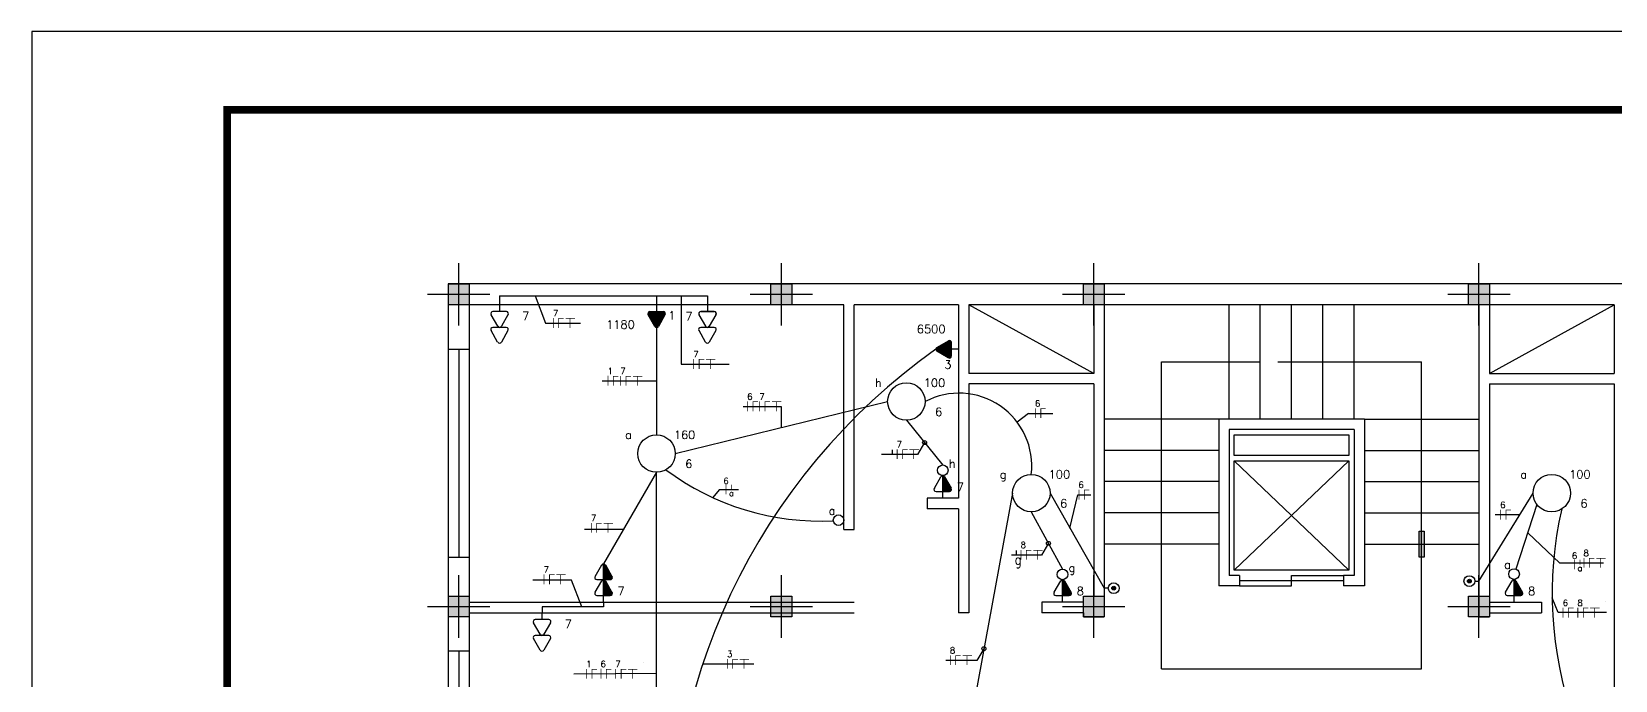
# Model space of a CAD drawing. Header units: metres. Extents: x 2426 to 2593, y 1997 to 2034.
# Drawn here: x 2426.49 to 2444.62, y 2027.02 to 2034.44 of the extents above; entities that cross this region are included whole.
import ezdxf
from ezdxf.enums import TextEntityAlignment as Align

# ---------------------------------------------------------------- set-up
doc = ezdxf.new("R2010")
doc.units = ezdxf.units.M
doc.linetypes.add('Contínuo', pattern=[0])
for name, color, linetype in [('10', 10, 'Continuous'), ('2', 4, 'Continuous'), ('4', 136, 'Continuous'), ('Acessorios', 4, 'Continuous'), ('ALVENARIA', 7, 'Continuous'), ('ARQ-FOLHA', 7, 'Continuous'), ('CIRCUITOS', 250, 'Continuous'), ('ILUMINAÇÃO', 1, 'Contínuo'), ('INTERRUPTORES', 1, 'Continuous'), ('TOMADAS-ENERGIA', 1, 'Continuous')]:
    doc.layers.add(name, color=color, linetype=linetype)
doc.layers.add('ELETRODUTOS', color=5, linetype='Continuous', lineweight=30)
doc.styles.add('ROMANS', font='ROMANS.shx', dxfattribs={"width": 0.8, "height": 0.1})

# ---------------------------------------------------------------- blocks, each defined once
blk = doc.blocks.new('FOLHA A2')
at = {"layer": 'ARQ-FOLHA'}
for p, q in [((594, 0), (0, 0)), ((0, 0), (0, -420))]:
    blk.add_line(p, q, dxfattribs=at)
at = {"layer": 'ARQ-FOLHA', "const_width": 1}
blk.add_lwpolyline([(25, -410), (584, -410), (584, -10), (25, -10), (25, -410)], dxfattribs=at)
blk = doc.blocks.new('st')
at = {"layer": '2'}
h = blk.add_hatch(color=256, dxfattribs=at)
h.paths.add_polyline_path([(0, 10), (0, 0), (10, 0), (10, 10)])
h.paths.add_polyline_path([(-10, 10), (-10, 0), (0, 0), (0, 10)])
h.paths.add_polyline_path([(-10, 0), (-10, -10), (0, -10), (0, 0)])
h.paths.add_polyline_path([(0, 0), (0, -10), (10, -10), (10, 0)])
at = {"layer": '10'}
for p, q in [((0, 30), (0, -30)), ((-30, 0), (30, 0))]:
    blk.add_line(p, q, dxfattribs=at)
at = {"layer": '4'}
blk.add_lwpolyline([(-10, -10), (-10, 10), (10, 10), (10, -10)], close=True, dxfattribs=at)
blk = doc.blocks.new('TEBAI01')
for p, q in [((-1.62, 1.95), (-0.35, 4.14)), ((0.35, 4.14), (1.63, 1.92)), ((-1.3, 1.32), (1.28, 1.32)), ((0, 0), (0, 1.32))]:
    blk.add_line(p, q)
for centre, start, end in [((0, 3.97), 26.0479, 153.9521), ((-1.3, 1.71), 143.1332, 270.777), ((1.3, 1.71), 267.1811, 32.5689)]:
    blk.add_arc(centre, 0.393, start, end)
at = {"style": 'ROMANS', "flags": 8}
for tag, p in [('020', (-5.03, 2.2)), ('001', (3.56, 2.23))]:
    blk.add_attdef(tag, text='', height=1.6, dxfattribs=at).set_placement(p, align=Align.MIDDLE_CENTER)
blk = doc.blocks.new('TEALT03')
for p, q in [((-1.62, 1.95), (-0.35, 4.14)), ((0.35, 4.14), (1.63, 1.92)), ((-1.3, 1.32), (1.28, 1.32)), ((0, 0), (0, 1.32))]:
    blk.add_line(p, q)
for centre, start, end in [((0, 3.97), 26.0479, 153.9521), ((-1.3, 1.71), 143.1332, 270.777), ((1.3, 1.71), 267.1811, 32.5689)]:
    blk.add_arc(centre, 0.393, start, end)
at = {"linetype": 'Continuous'}
for points in [[(-1.62, 1.95), (1.49, 1.37), (-0.35, 4.14)], [(-0.35, 4.14), (1.64, 1.52), (-0.21, 4.3)], [(1.64, 1.52), (-0.35, 4.14), (1.49, 1.37)], [(-0.21, 4.3), (1.69, 1.72), (0, 4.36)], [(1.69, 1.72), (-0.21, 4.3), (1.64, 1.52)], [(0, 4.36), (1.63, 1.92), (0.21, 4.3)], [(1.63, 1.92), (0, 4.36), (1.69, 1.72)], [(0.35, 4.14), (0.21, 4.3), (1.63, 1.92)], [(-1.69, 1.75), (1.28, 1.32), (-1.62, 1.95)], [(1.28, 1.32), (-1.69, 1.75), (-1.31, 1.32)], [(-1.66, 1.54), (-1.31, 1.32), (-1.69, 1.75)], [(-1.31, 1.32), (-1.66, 1.54), (-1.51, 1.38)], [(1.49, 1.37), (-1.62, 1.95), (1.28, 1.32)]]:
    blk.add_solid(points, dxfattribs=at)
at = {"style": 'ROMANS', "flags": 8}
for tag, p in [('020', (-4.82, 2.03)), ('001', (3.51, 2.07))]:
    blk.add_attdef(tag, text='', height=1.6, dxfattribs=at).set_placement(p, align=Align.MIDDLE_CENTER)
blk = doc.blocks.new('A$C0BD3781F')
blk.add_circle((0.36, 0.36), 0.36)
at = {"style": 'ROMANS', "flags": 8}
for tag, p in [('001', (0.188, 0.472)), ('020', (0.356, 0.232)), ('009', (0.502, 0.474))]:
    blk.add_attdef(tag, text='', height=0.16, dxfattribs=at).set_placement(p, align=Align.MIDDLE_CENTER)
blk = doc.blocks.new('Ir1s01')
blk.add_circle((0, 1.02), 1.02)
at = {"style": 'ROMANS', "flags": 8}
blk.add_attdef('009', text='', height=1.6, dxfattribs=at).set_placement((1.81, 2.29), align=Align.MIDDLE_CENTER)
blk = doc.blocks.new('A$C93b2c405')
at = {"layer": 'TOMADAS-ENERGIA'}
for p, q in [((0.269, 0.37), (0.269, 0.304)), ((0.252, 0.163), (0.188, 0.274)), ((0.334, 0.304), (0.205, 0.304)), ((0.35, 0.273), (0.287, 0.163)), ((0.251, 0.011), (0.188, 0.122)), ((0.334, 0.152), (0.205, 0.152)), ((0.35, 0.121), (0.287, 0.011))]:
    blk.add_line(p, q, dxfattribs=at)
for centre, start, end in [((0.205, 0.284), 87.1811, 212.5689), ((0.269, 0.172), 206.0479, 333.9521), ((0.335, 0.284), 323.1332, 90.777), ((0.204, 0.132), 87.1811, 212.5689), ((0.269, 0.02), 206.0479, 333.9521), ((0.334, 0.132), 323.1332, 90.777)]:
    blk.add_arc(centre, 0.0197, start, end, dxfattribs=at)
at = {"layer": 'TOMADAS-ENERGIA', "style": 'ROMANS', "flags": 8}
for tag, p in [('001', (0.091, 0.259)), ('020', (0.521, 0.26))]:
    blk.add_attdef(tag, text='', height=0.08, rotation=180, dxfattribs=at).set_placement(p, align=Align.MIDDLE_CENTER)
blk = doc.blocks.new('A$C8d71f97b')
at = {"layer": 'TOMADAS-ENERGIA'}
for p, q in [((0.27, 0.249), (0.333, 0.359)), ((0.351, 0.218), (0.351, 0.37)), ((0.369, 0.359), (0.432, 0.248)), ((0.27, 0.097), (0.333, 0.207)), ((0.286, 0.218), (0.415, 0.218)), ((0.351, 0.066), (0.351, 0.218)), ((0.369, 0.207), (0.432, 0.096)), ((0.286, 0.066), (0.415, 0.066)), ((0.351, 0), (0.351, 0.066))]:
    blk.add_line(p, q, dxfattribs=at)
for centre, start, end in [((0.351, 0.35), 26.0479, 153.9521), ((0.286, 0.238), 143.1332, 270.777), ((0.351, 0.198), 26.0479, 153.9521), ((0.416, 0.238), 267.1811, 32.5689), ((0.286, 0.086), 143.1332, 270.777), ((0.416, 0.086), 267.1811, 32.5689)]:
    blk.add_arc(centre, 0.0197, start, end, dxfattribs=at)
at = {"layer": 'TOMADAS-ENERGIA', "linetype": 'Continuous'}
for points in [[(0.351, 0.37), (0.432, 0.248), (0.361, 0.367)], [(0.432, 0.248), (0.351, 0.37), (0.436, 0.238)], [(0.351, 0.218), (0.436, 0.238), (0.351, 0.37)], [(0.369, 0.359), (0.361, 0.367), (0.432, 0.248)], [(0.436, 0.238), (0.351, 0.218), (0.433, 0.228)], [(0.415, 0.218), (0.433, 0.228), (0.351, 0.218)], [(0.351, 0.218), (0.432, 0.096), (0.361, 0.215)], [(0.432, 0.096), (0.351, 0.218), (0.436, 0.086)], [(0.351, 0.066), (0.436, 0.086), (0.351, 0.218)], [(0.369, 0.207), (0.361, 0.215), (0.432, 0.096)], [(0.433, 0.228), (0.415, 0.218), (0.425, 0.22)], [(0.436, 0.086), (0.351, 0.066), (0.433, 0.076)], [(0.415, 0.066), (0.433, 0.076), (0.351, 0.066)], [(0.433, 0.076), (0.415, 0.066), (0.425, 0.068)]]:
    blk.add_solid(points, dxfattribs=at)
at = {"layer": 'TOMADAS-ENERGIA', "style": 'ROMANS', "flags": 8}
for tag, p in [('020', (0.103, 0.11)), ('001', (0.52, 0.108))]:
    blk.add_attdef(tag, text='', height=0.08, dxfattribs=at).set_placement(p, align=Align.MIDDLE_CENTER)
blk = doc.blocks.new('TEMED02')
for p, q in [((-1.62, 1.95), (-0.35, 4.14)), ((0, 1.32), (0, 4.36)), ((0.35, 4.14), (1.63, 1.92)), ((-1.3, 1.32), (1.28, 1.32)), ((0, 0), (0, 1.32))]:
    blk.add_line(p, q)
for centre, start, end in [((0, 3.97), 26.0479, 153.9521), ((-1.3, 1.71), 143.1332, 270.777), ((1.3, 1.71), 267.1811, 32.5689)]:
    blk.add_arc(centre, 0.393, start, end)
at = {"linetype": 'Continuous'}
for points in [[(0, 4.36), (1.63, 1.92), (0.21, 4.3)], [(1.63, 1.92), (0, 4.36), (1.69, 1.72)], [(0, 1.32), (1.69, 1.72), (0, 4.36)], [(0.35, 4.14), (0.21, 4.3), (1.63, 1.92)], [(1.69, 1.72), (0, 1.32), (1.64, 1.52)], [(1.28, 1.32), (1.64, 1.52), (0, 1.32)], [(1.64, 1.52), (1.28, 1.32), (1.49, 1.37)]]:
    blk.add_solid(points, dxfattribs=at)
at = {"style": 'ROMANS', "flags": 8}
for tag, p in [('020', (-4.96, 2.19)), ('001', (3.39, 2.17))]:
    blk.add_attdef(tag, text='', height=1.6, dxfattribs=at).set_placement(p, align=Align.MIDDLE_CENTER)
blk = doc.blocks.new('Ircamp08')
blk.add_line((0, 0.8), (0, 0))
for radius in [1.04, 0.36]:
    blk.add_circle((0, 1.84), radius)
at = {"linetype": 'Continuous'}
for points in [[(-0.36, 1.84), (-0.31, 1.66), (-0.31, 2.02)], [(-0.31, 2.02), (-0.18, 1.53), (-0.18, 2.15)], [(-0.18, 1.53), (-0.31, 2.02), (-0.31, 1.66)], [(-0.18, 2.15), (0, 1.48), (0, 2.2)], [(0, 1.48), (-0.18, 2.15), (-0.18, 1.53)], [(0, 2.2), (0.18, 1.53), (0.18, 2.15)], [(0.18, 1.53), (0, 2.2), (0, 1.48)], [(0.18, 2.15), (0.31, 1.66), (0.31, 2.02)], [(0.31, 1.66), (0.18, 2.15), (0.18, 1.53)], [(0.36, 1.84), (0.31, 2.02), (0.31, 1.66)]]:
    blk.add_solid(points, dxfattribs=at)
at = {"style": 'ROMANS', "flags": 8}
blk.add_attdef('009', text='', height=1.6, dxfattribs=at).set_placement((1.3, 3.14), align=Align.MIDDLE_CENTER)
blk = doc.blocks.new('FNT')
at = {"const_width": 0.24}
for points in [[(0.12, 1.68), (0.12, -1.68)], [(1.84, 1.56), (3.68, 1.56)], [(1.96, 1.44), (1.96, -1.68)], [(4.32, 1.56), (7.52, 1.56)], [(5.8, 1.44), (5.8, -1.68)]]:
    blk.add_lwpolyline(points, dxfattribs=at)
at = {"style": 'ROMANS', "flags": 8}
blk.add_attdef('001', text='', height=1.6, dxfattribs=at).set_placement((0.89, 3.34), align=Align.MIDDLE_CENTER)
blk = doc.blocks.new('A$C27EA2FDF')
at = {"const_width": 0.009}
for points in [[(0.04, 0.126), (0.04, 0)], [(0.104, 0.121), (0.173, 0.121)], [(0.109, 0.117), (0.109, 0)]]:
    blk.add_lwpolyline(points, dxfattribs=at)
at = {"style": 'ROMANS', "flags": 8}
blk.add_attdef('001', text='', height=0.06, dxfattribs=at).set_placement((0.069, 0.188), align=Align.MIDDLE_CENTER)
blk = doc.blocks.new('A$C3508442B')
at = {"const_width": 0.024}
for points in [[(0.227, 0.043), (0.392, 0.012)], [(0.262, 0.224), (0.592, 0.161)]]:
    blk.add_lwpolyline(points, dxfattribs=at)
at = {"style": 'ROMANS', "flags": 8}
for tag, p in [('001', (0.105, 0.258)), ('009', (0.634, 0.329))]:
    blk.add_attdef(tag, text='', height=0.16, rotation=79, dxfattribs=at).set_placement(p, align=Align.MIDDLE_CENTER)

msp = doc.modelspace()

# ---------------------------------------------------------------- hatches: boundary and pattern name
at = {"layer": 'Acessorios'}
msp.add_hatch(color=256, dxfattribs=at).paths.add_polyline_path([(2442.37, 2028.725), (2442.429, 2028.725), (2442.429, 2028.427), (2442.37, 2028.427)])

# ---------------------------------------------------------------- linework, layer by layer
at = {"color": 18, "true_color": 0x000000}
for p, q in [((2437.901, 2030.07), (2437.77, 2029.971)), ((2434.358, 2029.196), (2434.285, 2029.108))]:
    msp.add_line(p, q, dxfattribs=at)
at = {"layer": 'Acessorios'}
for p, q in [((2438.646, 2030.53), (2437.216, 2031.316)), ((2440.195, 2030.006), (2440.195, 2031.316)), ((2440.552, 2030.006), (2440.552, 2031.316)), ((2440.91, 2030.006), (2440.91, 2031.316)), ((2441.267, 2030.006), (2441.267, 2031.316)), ((2441.625, 2030.006), (2441.625, 2031.316)), ((2443.174, 2030.53), (2444.604, 2031.316)), ((2431.258, 2030.804), (2431.258, 2028.421)), ((2431.378, 2030.804), (2431.378, 2028.421)), ((2431.497, 2030.804), (2431.497, 2028.421)), ((2439.421, 2027.146), (2439.421, 2030.661)), ((2439.421, 2030.661), (2440.552, 2030.661)), ((2440.754, 2030.661), (2442.399, 2030.661)), ((2442.399, 2027.146), (2442.399, 2030.661)), ((2440.076, 2030.006), (2438.765, 2030.006)), ((2441.744, 2030.006), (2443.055, 2030.006)), ((2440.076, 2029.648), (2438.765, 2029.648)), ((2441.744, 2029.648), (2443.055, 2029.648)), ((2441.565, 2028.278), (2440.255, 2029.529)), ((2440.255, 2028.278), (2441.565, 2029.529)), ((2440.076, 2029.291), (2438.765, 2029.291)), ((2441.744, 2029.291), (2443.055, 2029.291)), ((2440.076, 2028.933), (2438.765, 2028.933)), ((2441.744, 2028.933), (2443.055, 2028.933)), ((2440.076, 2028.576), (2438.765, 2028.576)), ((2441.744, 2028.576), (2443.055, 2028.576)), ((2440.91, 2028.099), (2440.91, 2028.218)), ((2440.91, 2028.218), (2441.506, 2028.218)), ((2440.314, 2028.159), (2441.506, 2028.159)), ((2440.314, 2028.099), (2440.91, 2028.099)), ((2431.258, 2027.349), (2431.258, 2024.966)), ((2431.378, 2027.349), (2431.378, 2024.966)), ((2431.497, 2027.349), (2431.497, 2024.966)), ((2439.421, 2027.146), (2442.399, 2027.146))]:
    msp.add_line(p, q, dxfattribs=at)
for points in [[(2440.255, 2029.589), (2440.255, 2029.827), (2441.565, 2029.827), (2441.565, 2029.589)], [(2440.255, 2028.278), (2440.255, 2029.529), (2441.565, 2029.529), (2441.565, 2028.278)], [(2442.37, 2028.725), (2442.429, 2028.725), (2442.429, 2028.427), (2442.37, 2028.427)]]:
    msp.add_lwpolyline(points, close=True, dxfattribs=at)
at = {"layer": 'ALVENARIA'}
for p, q in [((2455.089, 2031.555), (2431.258, 2031.555)), ((2431.258, 2031.555), (2431.258, 2030.804)), ((2435.786, 2031.316), (2431.497, 2031.316)), ((2431.497, 2031.316), (2431.497, 2030.804)), ((2435.786, 2028.743), (2435.786, 2031.316)), ((2435.905, 2028.743), (2435.905, 2031.316)), ((2437.097, 2031.316), (2435.905, 2031.316)), ((2437.097, 2031.316), (2437.097, 2029.1)), ((2443.055, 2031.316), (2437.216, 2031.316)), ((2437.216, 2031.316), (2437.216, 2030.53)), ((2438.646, 2031.316), (2438.646, 2030.53)), ((2438.765, 2031.316), (2438.765, 2027.742)), ((2443.055, 2031.316), (2443.055, 2027.742)), ((2443.174, 2031.316), (2443.174, 2030.53)), ((2444.604, 2031.316), (2443.174, 2031.316)), ((2444.604, 2031.316), (2444.604, 2030.53)), ((2431.497, 2030.804), (2431.258, 2030.804)), ((2438.646, 2030.53), (2437.216, 2030.53)), ((2438.646, 2030.411), (2437.216, 2030.411)), ((2437.216, 2030.411), (2437.216, 2027.79)), ((2438.646, 2030.411), (2438.646, 2027.98)), ((2443.174, 2030.53), (2444.604, 2030.53)), ((2443.174, 2030.411), (2443.174, 2027.742)), ((2443.174, 2030.411), (2444.604, 2030.411)), ((2444.604, 2030.411), (2444.604, 2026.193)), ((2440.076, 2030.006), (2440.076, 2028.099)), ((2441.744, 2030.006), (2440.076, 2030.006)), ((2441.744, 2030.006), (2441.744, 2028.099)), ((2440.195, 2029.887), (2440.195, 2028.218)), ((2441.625, 2029.887), (2440.195, 2029.887)), ((2441.625, 2029.887), (2441.625, 2028.218)), ((2436.74, 2029.1), (2436.74, 2028.981)), ((2437.097, 2029.1), (2436.74, 2029.1)), ((2437.097, 2028.981), (2436.74, 2028.981)), ((2437.097, 2028.981), (2437.097, 2027.79)), ((2435.786, 2028.743), (2435.905, 2028.743)), ((2431.258, 2028.421), (2431.258, 2027.349)), ((2431.497, 2028.421), (2431.258, 2028.421)), ((2431.497, 2028.421), (2431.497, 2027.909)), ((2440.314, 2028.218), (2440.195, 2028.218)), ((2440.314, 2028.218), (2440.314, 2028.099)), ((2441.506, 2028.218), (2441.506, 2028.099)), ((2441.625, 2028.218), (2441.506, 2028.218)), ((2440.314, 2028.099), (2440.076, 2028.099)), ((2441.744, 2028.099), (2441.506, 2028.099)), ((2431.497, 2027.909), (2435.905, 2027.909)), ((2438.05, 2027.909), (2438.05, 2027.79)), ((2438.527, 2027.909), (2438.05, 2027.909)), ((2438.527, 2027.915), (2438.527, 2027.98)), ((2438.527, 2027.98), (2438.646, 2027.98)), ((2443.174, 2027.909), (2443.77, 2027.909)), ((2443.77, 2027.909), (2443.77, 2027.79)), ((2431.497, 2027.79), (2435.905, 2027.79)), ((2431.497, 2027.79), (2431.497, 2027.349)), ((2437.216, 2027.79), (2437.097, 2027.79)), ((2438.527, 2027.79), (2438.05, 2027.79)), ((2438.527, 2027.79), (2438.527, 2027.742)), ((2438.527, 2027.742), (2438.765, 2027.742)), ((2443.055, 2027.742), (2443.174, 2027.742)), ((2443.174, 2027.79), (2443.77, 2027.79)), ((2431.497, 2027.349), (2431.258, 2027.349))]:
    msp.add_line(p, q, dxfattribs=at)
at = {"layer": 'CIRCUITOS'}
for p, q in [((2432.251, 2031.417), (2432.371, 2031.104)), ((2433.924, 2031.417), (2433.924, 2030.635)), ((2432.371, 2031.104), (2432.77, 2031.104)), ((2433.924, 2030.635), (2434.473, 2030.635)), ((2433.642, 2030.442), (2433.019, 2030.442)), ((2435.071, 2030.149), (2434.634, 2030.149)), ((2435.071, 2029.91), (2435.071, 2030.149)), ((2437.901, 2030.07), (2438.178, 2030.07)), ((2436.344, 2029.601), (2436.344, 2029.655)), ((2436.71, 2029.738), (2436.63, 2029.601)), ((2436.396, 2029.601), (2436.216, 2029.601)), ((2436.63, 2029.601), (2436.344, 2029.601)), ((2434.579, 2029.196), (2434.358, 2029.196)), ((2438.373, 2028.76), (2438.463, 2029.139)), ((2438.463, 2029.139), (2438.611, 2029.139)), ((2443.519, 2028.912), (2443.242, 2028.912)), ((2433.262, 2028.742), (2432.819, 2028.742)), ((2433.313, 2028.83), (2433.313, 2028.83)), ((2438.127, 2028.585), (2438.048, 2028.449)), ((2443.982, 2028.357), (2443.613, 2028.706)), ((2437.796, 2028.449), (2437.706, 2028.449)), ((2437.762, 2028.449), (2437.762, 2028.503)), ((2438.048, 2028.449), (2437.762, 2028.449)), ((2444.479, 2028.357), (2443.982, 2028.357)), ((2432.667, 2028.163), (2432.224, 2028.163)), ((2432.786, 2027.858), (2432.667, 2028.163)), ((2443.961, 2027.794), (2443.894, 2027.96)), ((2444.501, 2027.922), (2444.501, 2027.922)), ((2444.516, 2027.794), (2443.961, 2027.794)), ((2437.389, 2027.378), (2437.309, 2027.242)), ((2433.642, 2027.094), (2432.694, 2027.088)), ((2433.489, 2027.222), (2433.489, 2027.222)), ((2437.309, 2027.242), (2436.952, 2027.242))]:
    msp.add_line(p, q, dxfattribs=at)
at = {"layer": 'CIRCUITOS', "linetype": 'Continuous'}
msp.add_line((2434.757, 2027.2), (2434.169, 2027.2), dxfattribs=at)
at = {"layer": 'CIRCUITOS'}
for centre in [(2436.71, 2029.738), (2438.127, 2028.585), (2437.389, 2027.378)]:
    msp.add_circle(centre, 0.0223, dxfattribs=at)
at = {"layer": 'ELETRODUTOS'}
for p, q in [((2431.845, 2031.417), (2431.845, 2031.316)), ((2431.845, 2031.417), (2434.225, 2031.417)), ((2433.642, 2031.417), (2433.642, 2031.316)), ((2434.225, 2031.417), (2434.225, 2031.316)), ((2433.642, 2031.057), (2433.642, 2029.827)), ((2433.856, 2029.613), (2436.287, 2030.208)), ((2436.501, 2029.994), (2436.918, 2029.481)), ((2433.642, 2029.398), (2433.035, 2028.35)), ((2433.642, 2026.372), (2433.642, 2029.398)), ((2437.717, 2029.16), (2437.061, 2025.597)), ((2438.146, 2029.16), (2438.765, 2028.071)), ((2443.055, 2028.152), (2443.674, 2029.16)), ((2437.931, 2028.945), (2438.289, 2028.29)), ((2443.719, 2029.028), (2443.477, 2028.29)), ((2432.331, 2027.858), (2432.331, 2027.79)), ((2433.035, 2027.858), (2432.331, 2027.858)), ((2433.035, 2027.909), (2433.035, 2027.858))]:
    msp.add_line(p, q, dxfattribs=at)
for centre, radius, start, end in [((2440.999, 2024.938), 7.194, 125.3404, 184.2423), ((2437.104, 2029.471), 0.833, 353.327, 117.7514), ((2435.526, 2031.815), 2.977, 233.3359, 272.6936), ((2448.261, 2028.005), 4.368, 167.1177, 230.9211)]:
    msp.add_arc(centre, radius, start, end, dxfattribs=at)

# ---------------------------------------------------------------- block references
at = {"xscale": 1.191536858363295, "yscale": 1.191536858363295, "zscale": 1.191536858363295}
msp.add_blockref('A$C93b2c405', (2433.904, 2030.876), dxfattribs=at)
msp.add_blockref('A$C8d71f97b', (2432.617, 2027.909), dxfattribs=at).add_auto_attribs({'001': '7'})
ref = msp.add_blockref('A$C93b2c405', (2432.01, 2027.349), dxfattribs=dict(xscale=1.191536858363295, yscale=1.191536858363295, zscale=1.191536858363295))
ref.add_attrib('020', '7', dxfattribs={"layer": 'TOMADAS-ENERGIA', "height": 0.0953, "style": 'ROMANS', "flags": 8}).set_placement((2432.631, 2027.659), align=Align.MIDDLE_CENTER)
at = {"layer": 'ALVENARIA', "xscale": 0.01191536858363295, "yscale": 0.01191536858363295, "zscale": 0.01191536858363295, "rotation": 89.99999999999999}
for p in [(2431.378, 2031.436), (2435.071, 2031.436), (2438.646, 2031.436), (2443.055, 2031.436), (2431.378, 2027.861), (2435.071, 2027.861), (2438.646, 2027.861), (2443.055, 2027.861)]:
    msp.add_blockref('st', p, dxfattribs=at)
at = {"layer": 'ARQ-FOLHA', "xscale": 0.08944633452801547, "yscale": 0.08944633452801547, "zscale": 0.08944633452801547}
msp.add_blockref('FOLHA A2', (2426.49, 2034.444), dxfattribs=at)
at = {"layer": 'CIRCUITOS', "lineweight": 30}
ref = msp.add_blockref('FNT', (2432.456, 2031.108), dxfattribs=dict(at, xscale=0.03351197414098, yscale=0.03351197414098, zscale=0.03351197414098))
ref.add_attrib('001', '7', dxfattribs={"layer": '0', "height": 0.0715, "style": 'ROMANS', "flags": 8}).set_placement((2432.486, 2031.22), align=Align.MIDDLE_CENTER)
ref = msp.add_blockref('FNT', (2434.064, 2030.639), dxfattribs=dict(at, xscale=0.03351197414098, yscale=0.03351197414098, zscale=0.03351197414098))
ref.add_attrib('001', '7', dxfattribs={"layer": '0', "height": 0.0715, "style": 'ROMANS', "flags": 8}).set_placement((2434.094, 2030.751), align=Align.MIDDLE_CENTER)
at = {"layer": 'CIRCUITOS'}
ref = msp.add_blockref('A$C27EA2FDF', (2433.051, 2030.39), dxfattribs=dict(at, xscale=0.893652643772471, yscale=0.893652643772471, zscale=0.893652643772471))
ref.add_attrib('001', '1', dxfattribs={"layer": '0', "height": 0.0715, "style": 'ROMANS', "flags": 8}).set_placement((2433.112, 2030.558), align=Align.MIDDLE_CENTER)
at = {"layer": 'CIRCUITOS', "lineweight": 30}
ref = msp.add_blockref('FNT', (2433.228, 2030.446), dxfattribs=dict(at, xscale=0.03351197414098, yscale=0.03351197414098, zscale=0.03351197414098))
ref.add_attrib('001', '7', dxfattribs={"layer": '0', "height": 0.0715, "style": 'ROMANS', "flags": 8}).set_placement((2433.258, 2030.558), align=Align.MIDDLE_CENTER)
at = {"layer": 'CIRCUITOS'}
ref = msp.add_blockref('A$C27EA2FDF', (2434.648, 2030.097), dxfattribs=dict(at, xscale=0.893652643772471, yscale=0.893652643772471, zscale=0.893652643772471))
ref.add_attrib('001', '6', dxfattribs={"layer": '0', "height": 0.0715, "style": 'ROMANS', "flags": 8}).set_placement((2434.71, 2030.265), align=Align.MIDDLE_CENTER)
at = {"layer": 'CIRCUITOS', "lineweight": 30}
ref = msp.add_blockref('FNT', (2434.818, 2030.153), dxfattribs=dict(at, xscale=0.03351197414098, yscale=0.03351197414098, zscale=0.03351197414098))
ref.add_attrib('001', '7', dxfattribs={"layer": '0', "height": 0.0715, "style": 'ROMANS', "flags": 8}).set_placement((2434.848, 2030.265), align=Align.MIDDLE_CENTER)
at = {"layer": 'CIRCUITOS'}
ref = msp.add_blockref('A$C27EA2FDF', (2437.943, 2030.018), dxfattribs=dict(at, xscale=0.893652643772471, yscale=0.893652643772471, zscale=0.893652643772471))
ref.add_attrib('001', '6', dxfattribs={"layer": '0', "height": 0.0715, "style": 'ROMANS', "flags": 8}).set_placement((2438.004, 2030.186), align=Align.MIDDLE_CENTER)
at = {"layer": 'CIRCUITOS', "lineweight": 30}
ref = msp.add_blockref('FNT', (2436.392, 2029.605), dxfattribs=dict(at, xscale=0.03351197414098, yscale=0.03351197414098, zscale=0.03351197414098))
ref.add_attrib('001', '7', dxfattribs={"layer": '0', "height": 0.0715, "style": 'ROMANS', "flags": 8}).set_placement((2436.422, 2029.717), align=Align.MIDDLE_CENTER)
ref = msp.add_blockref('A$C3508442B', (2434.528, 2029.328), dxfattribs=dict(at, xscale=-0.335119741414676, yscale=0.3351197414146765, zscale=0.3351197414146765, rotation=78.7512890459185))
ref.add_attrib('009', 'a', dxfattribs={"layer": '0', "height": 0.0715, "rotation": 359.7513, "style": 'ROMANS', "flags": 8}).set_placement((2434.5, 2029.159), align=Align.MIDDLE_CENTER)
ref.add_attrib('001', '6', dxfattribs={"layer": '0', "height": 0.0715, "style": 'ROMANS', "flags": 8}).set_placement((2434.437, 2029.3), align=Align.MIDDLE_CENTER)
at = {"layer": 'CIRCUITOS'}
ref = msp.add_blockref('A$C27EA2FDF', (2438.44, 2029.086), dxfattribs=dict(at, xscale=0.893652643772471, yscale=0.893652643772471, zscale=0.893652643772471))
ref.add_attrib('001', '6', dxfattribs={"layer": '0', "height": 0.0715, "style": 'ROMANS', "flags": 8}).set_placement((2438.501, 2029.255), align=Align.MIDDLE_CENTER)
at = {"layer": 'CIRCUITOS', "lineweight": 30}
ref = msp.add_blockref('FNT', (2432.892, 2028.762), dxfattribs=dict(at, xscale=0.03351197414098, yscale=0.03351197414098, zscale=0.03351197414098))
ref.add_attrib('001', '7', dxfattribs={"layer": '0', "height": 0.0715, "style": 'ROMANS', "flags": 8}).set_placement((2432.922, 2028.874), align=Align.MIDDLE_CENTER)
at = {"layer": 'CIRCUITOS'}
ref = msp.add_blockref('A$C27EA2FDF', (2443.267, 2028.857), dxfattribs=dict(at, xscale=0.893652643772471, yscale=0.893652643772471, zscale=0.893652643772471))
ref.add_attrib('001', '6', dxfattribs={"layer": '0', "height": 0.0715, "style": 'ROMANS', "flags": 8}).set_placement((2443.328, 2029.025), align=Align.MIDDLE_CENTER)
at = {"layer": 'CIRCUITOS', "lineweight": 30}
ref = msp.add_blockref('FNT', (2437.81, 2028.453), dxfattribs=dict(at, xscale=0.03351197414098, yscale=0.03351197414098, zscale=0.03351197414098))
ref.add_attrib('001', '8', dxfattribs={"layer": '0', "height": 0.0715, "style": 'ROMANS', "flags": 8}).set_placement((2437.84, 2028.565), align=Align.MIDDLE_CENTER)
ref = msp.add_blockref('A$C3508442B', (2444.241, 2028.469), dxfattribs=dict(at, xscale=-0.335119741414676, yscale=0.3351197414146765, zscale=0.3351197414146765, rotation=78.7512890459185))
ref.add_attrib('009', 'a', dxfattribs={"layer": '0', "height": 0.0715, "rotation": 359.7513, "style": 'ROMANS', "flags": 8}).set_placement((2444.212, 2028.301), align=Align.MIDDLE_CENTER)
ref.add_attrib('001', '6', dxfattribs={"layer": '0', "height": 0.0715, "style": 'ROMANS', "flags": 8}).set_placement((2444.149, 2028.442), align=Align.MIDDLE_CENTER)
ref = msp.add_blockref('FNT', (2444.253, 2028.361), dxfattribs=dict(at, xscale=0.03351197414098, yscale=0.03351197414098, zscale=0.03351197414098))
ref.add_attrib('001', '8', dxfattribs={"layer": '0', "height": 0.0715, "style": 'ROMANS', "flags": 8}).set_placement((2444.282, 2028.473), align=Align.MIDDLE_CENTER)
ref = msp.add_blockref('FNT', (2432.351, 2028.173), dxfattribs=dict(at, xscale=0.03351197414098, yscale=0.03351197414098, zscale=0.03351197414098))
ref.add_attrib('001', '7', dxfattribs={"layer": '0', "height": 0.0715, "style": 'ROMANS', "flags": 8}).set_placement((2432.381, 2028.285), align=Align.MIDDLE_CENTER)
at = {"layer": 'CIRCUITOS'}
ref = msp.add_blockref('A$C27EA2FDF', (2443.983, 2027.735), dxfattribs=dict(at, xscale=0.893652643772471, yscale=0.893652643772471, zscale=0.893652643772471))
ref.add_attrib('001', '6', dxfattribs={"layer": '0', "height": 0.0715, "style": 'ROMANS', "flags": 8}).set_placement((2444.044, 2027.903), align=Align.MIDDLE_CENTER)
at = {"layer": 'CIRCUITOS', "lineweight": 30}
ref = msp.add_blockref('FNT', (2444.183, 2027.791), dxfattribs=dict(at, xscale=0.03351197414098, yscale=0.03351197414098, zscale=0.03351197414098))
ref.add_attrib('001', '8', dxfattribs={"layer": '0', "height": 0.0715, "style": 'ROMANS', "flags": 8}).set_placement((2444.213, 2027.903), align=Align.MIDDLE_CENTER)
ref = msp.add_blockref('FNT', (2434.449, 2027.204), dxfattribs=dict(at, xscale=0.03351197414098, yscale=0.03351197414098, zscale=0.03351197414098))
ref.add_attrib('001', '3', dxfattribs={"layer": '0', "height": 0.0715, "style": 'ROMANS', "flags": 8}).set_placement((2434.479, 2027.316), align=Align.MIDDLE_CENTER)
ref = msp.add_blockref('FNT', (2437, 2027.246), dxfattribs=dict(at, xscale=0.03351197414098, yscale=0.03351197414098, zscale=0.03351197414098))
ref.add_attrib('001', '8', dxfattribs={"layer": '0', "height": 0.0715, "style": 'ROMANS', "flags": 8}).set_placement((2437.03, 2027.358), align=Align.MIDDLE_CENTER)
at = {"layer": 'CIRCUITOS'}
ref = msp.add_blockref('A$C27EA2FDF', (2432.805, 2027.034), dxfattribs=dict(at, xscale=0.893652643772471, yscale=0.893652643772471, zscale=0.893652643772471))
ref.add_attrib('001', '1', dxfattribs={"layer": '0', "height": 0.0715, "style": 'ROMANS', "flags": 8}).set_placement((2432.866, 2027.202), align=Align.MIDDLE_CENTER)
ref = msp.add_blockref('A$C27EA2FDF', (2432.971, 2027.035), dxfattribs=dict(at, xscale=0.893652643772471, yscale=0.893652643772471, zscale=0.893652643772471))
ref.add_attrib('001', '6', dxfattribs={"layer": '0', "height": 0.0715, "style": 'ROMANS', "flags": 8}).set_placement((2433.032, 2027.203), align=Align.MIDDLE_CENTER)
at = {"layer": 'CIRCUITOS', "lineweight": 30}
ref = msp.add_blockref('FNT', (2433.171, 2027.091), dxfattribs=dict(at, xscale=0.03351197414098, yscale=0.03351197414098, zscale=0.03351197414098))
ref.add_attrib('001', '7', dxfattribs={"layer": '0', "height": 0.0715, "style": 'ROMANS', "flags": 8}).set_placement((2433.201, 2027.203), align=Align.MIDDLE_CENTER)
at = {"layer": 'ILUMINAÇÃO'}
ref = msp.add_blockref('A$C0BD3781F', (2436.287, 2029.994), dxfattribs=dict(at, xscale=0.5957684291816475, yscale=0.5957684291816475, zscale=0.5957684291816475))
ref.add_attrib('020', '6', dxfattribs={"layer": '0', "height": 0.0953, "style": 'ROMANS', "flags": 8}).set_placement((2436.871, 2030.09), align=Align.MIDDLE_CENTER)
ref.add_attrib('009', '100', dxfattribs={"layer": '0', "height": 0.0953, "style": 'ROMANS', "flags": 8}).set_placement((2436.823, 2030.423), align=Align.MIDDLE_CENTER)
ref.add_attrib('001', 'h', dxfattribs={"layer": '0', "height": 0.0953, "style": 'ROMANS', "flags": 8}).set_placement((2436.18, 2030.423), align=Align.MIDDLE_CENTER)
ref = msp.add_blockref('A$C0BD3781F', (2433.427, 2029.398), dxfattribs=dict(at, xscale=0.5957684291816475, yscale=0.5957684291816475, zscale=0.5957684291816475))
ref.add_attrib('020', '6', dxfattribs={"layer": '0', "height": 0.0953, "style": 'ROMANS', "flags": 8}).set_placement((2434.011, 2029.495), align=Align.MIDDLE_CENTER)
ref.add_attrib('009', '160', dxfattribs={"layer": '0', "height": 0.0953, "style": 'ROMANS', "flags": 8}).set_placement((2433.963, 2029.827), align=Align.MIDDLE_CENTER)
ref.add_attrib('001', 'a', dxfattribs={"layer": '0', "height": 0.0953, "style": 'ROMANS', "flags": 8}).set_placement((2433.32, 2029.827), align=Align.MIDDLE_CENTER)
ref = msp.add_blockref('A$C0BD3781F', (2437.717, 2028.945), dxfattribs=dict(at, xscale=0.5957684291816475, yscale=0.5957684291816475, zscale=0.5957684291816475))
ref.add_attrib('020', '6', dxfattribs={"layer": '0', "height": 0.0953, "style": 'ROMANS', "flags": 8}).set_placement((2438.301, 2029.042), align=Align.MIDDLE_CENTER)
ref.add_attrib('009', '100', dxfattribs={"layer": '0', "height": 0.0953, "style": 'ROMANS', "flags": 8}).set_placement((2438.253, 2029.374), align=Align.MIDDLE_CENTER)
ref.add_attrib('001', 'g', dxfattribs={"layer": '0', "height": 0.0953, "style": 'ROMANS', "flags": 8}).set_placement((2437.609, 2029.374), align=Align.MIDDLE_CENTER)
ref = msp.add_blockref('A$C0BD3781F', (2443.674, 2028.945), dxfattribs=dict(at, xscale=0.5957684291816475, yscale=0.5957684291816475, zscale=0.5957684291816475))
ref.add_attrib('020', '6', dxfattribs={"layer": '0', "height": 0.0953, "style": 'ROMANS', "flags": 8}).set_placement((2444.258, 2029.042), align=Align.MIDDLE_CENTER)
ref.add_attrib('009', '100', dxfattribs={"layer": '0', "height": 0.0953, "style": 'ROMANS', "flags": 8}).set_placement((2444.21, 2029.374), align=Align.MIDDLE_CENTER)
ref.add_attrib('001', 'a', dxfattribs={"layer": '0', "height": 0.0953, "style": 'ROMANS', "flags": 8}).set_placement((2443.567, 2029.374), align=Align.MIDDLE_CENTER)
at = {"layer": 'INTERRUPTORES', "xscale": 0.05957684291838148, "yscale": 0.05957684291838148, "zscale": 0.05957684291838148}
for p, values in [((2436.918, 2029.36), {'009': 'h'}), ((2438.289, 2028.168), {'009': 'g'})]:
    msp.add_blockref('Ir1s01', p, dxfattribs=at).add_auto_attribs(values)
at = {"layer": 'INTERRUPTORES'}
ref = msp.add_blockref('Ir1s01', (2435.786, 2028.85), dxfattribs=dict(at, xscale=0.05957684291838148, yscale=0.05957684291838148, zscale=0.05957684291838148, rotation=89.99999999999999))
ref.add_attrib('009', 'a', dxfattribs={"layer": '0', "height": 0.0953, "style": 'ROMANS', "flags": 8}).set_placement((2435.65, 2028.958), align=Align.MIDDLE_CENTER)
at = {"layer": 'INTERRUPTORES', "xscale": 0.05957684291816474, "yscale": 0.05957684291816474, "zscale": 0.05957684291816474}
for p, rotation in [((2443.055, 2028.152), 89.99999999999999), ((2438.765, 2028.071), 270)]:
    msp.add_blockref('Ircamp08', p, dxfattribs=dict(at, rotation=rotation))
at = {"layer": 'INTERRUPTORES'}
ref = msp.add_blockref('Ir1s01', (2443.518, 2028.233), dxfattribs=dict(at, xscale=0.05957684291838148, yscale=0.05957684291838148, zscale=0.05957684291838148, rotation=89.99999999999999))
ref.add_attrib('009', 'a', dxfattribs={"layer": '0', "height": 0.0953, "style": 'ROMANS', "flags": 8}).set_placement((2443.382, 2028.341), align=Align.MIDDLE_CENTER)
at = {"layer": 'TOMADAS-ENERGIA'}
ref = msp.add_blockref('A$C93b2c405', (2431.524, 2030.876), dxfattribs=dict(at, xscale=1.191536858363295, yscale=1.191536858363295, zscale=1.191536858363295))
ref.add_attrib('020', '7', dxfattribs={"height": 0.0953, "style": 'ROMANS', "flags": 8}).set_placement((2432.145, 2031.186), align=Align.MIDDLE_CENTER)
ref = msp.add_blockref('TEALT03', (2433.642, 2031.316), dxfattribs=dict(at, xscale=0.05957684291816473, yscale=0.05957684291816473, zscale=0.05957684291816473, rotation=180))
ref.add_attrib('001', '1180', dxfattribs={"layer": '0', "height": 0.0953, "style": 'ROMANS'}).set_placement((2433.229, 2031.09), align=Align.MIDDLE_CENTER)
ref.add_attrib('020', '1', dxfattribs={"layer": '0', "height": 0.0953, "style": 'ROMANS'}).set_placement((2433.817, 2031.195), align=Align.MIDDLE_CENTER)
ref = msp.add_blockref('TEBAI01', (2434.225, 2031.316), dxfattribs=dict(at, xscale=0.05957684297364999, yscale=0.05957684297364999, zscale=0.05957684297364999, rotation=180))
ref.add_attrib('001', '7', dxfattribs={"layer": '0', "height": 0.0953, "style": 'ROMANS', "flags": 8}).set_placement((2434.013, 2031.184), align=Align.MIDDLE_CENTER)
ref = msp.add_blockref('TEALT03', (2437.097, 2030.807), dxfattribs=dict(at, xscale=0.05957684291816473, yscale=0.05957684291816473, zscale=0.05957684291816473, rotation=89.99999999999999))
ref.add_attrib('001', '6500', dxfattribs={"layer": '0', "height": 0.0953, "style": 'ROMANS'}).set_placement((2436.785, 2031.038), align=Align.MIDDLE_CENTER)
ref.add_attrib('020', '3', dxfattribs={"layer": '0', "height": 0.0953, "style": 'ROMANS'}).set_placement((2436.976, 2030.631), align=Align.MIDDLE_CENTER)
at = {"layer": 'TOMADAS-ENERGIA', "xscale": 0.05957684297364999, "yscale": 0.05957684297364999, "zscale": 0.05957684297364999}
for p, values in [((2436.918, 2029.1), {'001': '7'}), ((2438.289, 2027.909), {'001': '8'}), ((2443.457, 2027.909), {'001': '8'})]:
    msp.add_blockref('TEMED02', p, dxfattribs=at).add_auto_attribs(values)

# ---------------------------------------------------------------- texts
at = {"layer": 'CIRCUITOS', "insert": (2437.741, 2028.46), "char_height": 0.119, "attachment_point": 1, "style": 'ROMANS'}
msp.add_mtext_dynamic_manual_height_columns('g', width=0.11757, gutter_width=0.596, heights=[0], dxfattribs=at)

doc.saveas('drawing.dxf')
